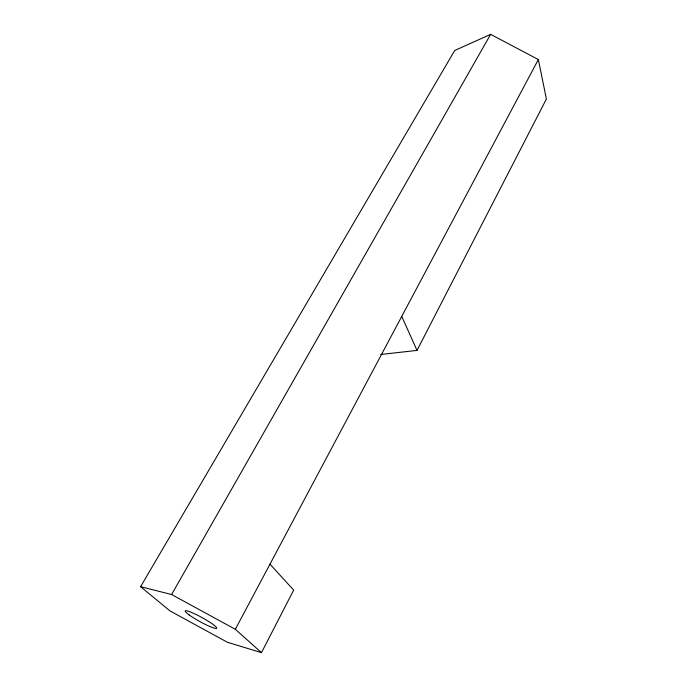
<?xml version="1.0" encoding="UTF-8"?>
<svg xmlns="http://www.w3.org/2000/svg" width="687" height="687" viewBox="0 0 687 687"><rect width="100%" height="100%" fill="white"/><g stroke="black" fill="none" stroke-linecap="round" stroke-linejoin="round"><path stroke-width="1.03" d="M380.641 354.483L417.018 350.404L546.405 98.98L538.35 59.546L490.63 34.35L454.708 50.494L140.595 586.681L169.981 610.906L227.457 642.285L261.472 652.65L293.667 590.107L269.965 564.173M261.472 652.65L235.332 629.292L538.35 59.546M140.595 586.681L171.595 594.521L490.63 34.35M171.595 594.521L235.332 629.292M401.732 316.406L417.018 350.404M189.191 614.959A17.914 2.267 28.8 0 0 215.89 628.442A17.914 2.267 28.8 0 0 197.813 615.354A17.914 2.267 28.8 0 0 189.191 614.959"/></g></svg>
